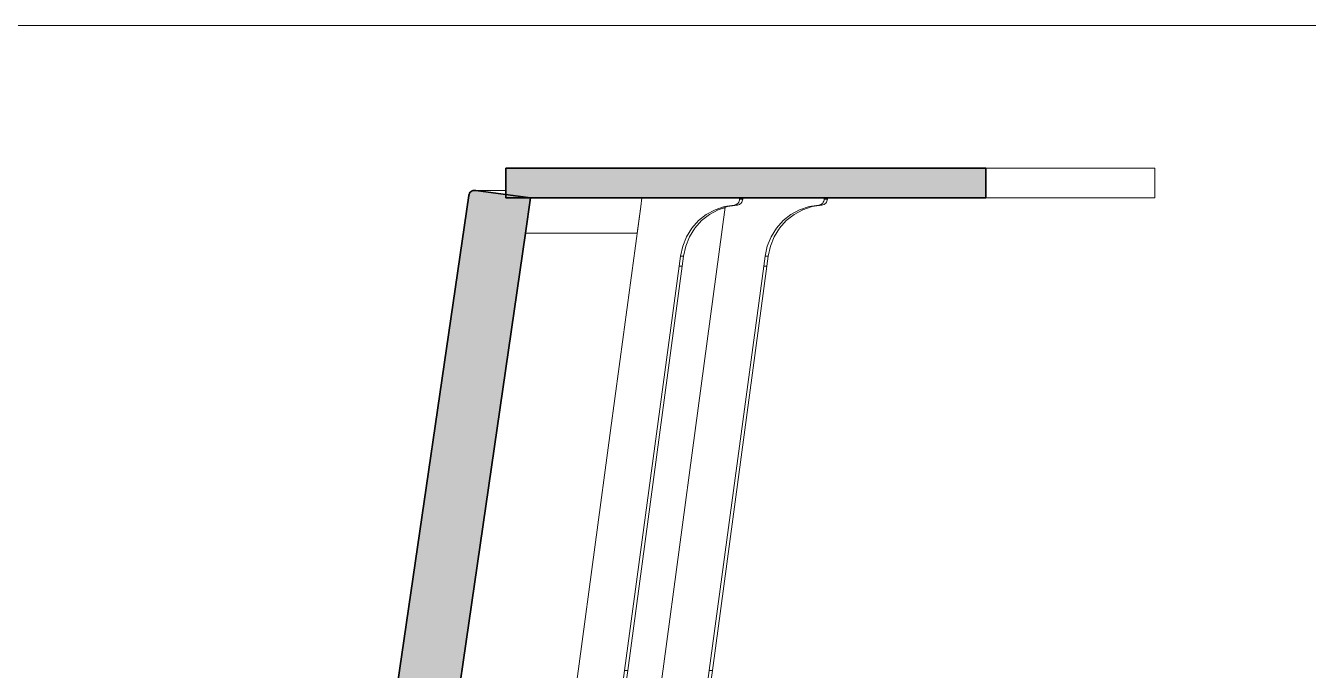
# Model space of a CAD drawing. Header units: millimetres. Extents: x -46169 to 247764, y -86316 to 18123.
# Drawn here: x 236635 to 237714, y -79520 to -78977 of the extents above; entities that cross this region are included whole.
import ezdxf

# ---------------------------------------------------------------- set-up
doc = ezdxf.new("R2010")
doc.units = ezdxf.units.MM
doc.header["$MEASUREMENT"] = 0
doc.linetypes.add('Wipeout_Contour', pattern=[1000, 0, -1000])
doc.layers.add('0_Pen_No__85', color=8, linetype='Continuous', lineweight=20)
doc.layers.add('New_A-35-M_FFE_Fixed_Pen_No__1', color=7, linetype='Continuous', lineweight=13)
doc.layers.add('New_A-20-M_Roof', color=7, linetype='Continuous')
doc.layers.add('New_A-35-M_FFE_Fixed', color=7, linetype='Continuous')
doc.layers.add('New_A-35-M_FFE_Fixed_Pen_No__104', color=7, linetype='Continuous', lineweight=15, true_color=0xa6a6a6)
doc.layers.add('New_A-35-M_FFE_Fixed_Pen_No__44', color=7, linetype='Continuous', lineweight=35, true_color=0x444444)

# ---------------------------------------------------------------- blocks, each defined once
blk = doc.blocks.new('Section Elem_81_5', base_point=(221877.1, -83027.5))
at = {"color": 254, "linetype": 'Wipeout_Contour', "lineweight": 0, "ltscale": 997328.976935}
blk.add_wipeout([(240784, -79427.5), (230618.3, -82957.6), (230624.5, -82975.3), (240841.3, -79427.5)], dxfattribs=at).dxf.layer = 'New_A-20-M_Roof'
blk = doc.blocks.new('Section Elem_84_5', base_point=(221877.1, -83027.5))
at = {"color": 254, "linetype": 'Wipeout_Contour', "lineweight": 0, "ltscale": 1001368.660754646}
blk.add_wipeout([(237442.9, -79097.3), (237442.9, -79122.3), (237584.8, -79122.3), (237584.8, -79097.3)], dxfattribs=at).dxf.layer = 'New_A-35-M_FFE_Fixed'
at = {"color": 254, "linetype": 'Wipeout_Contour', "lineweight": 0, "ltscale": 1000336.242857022}
blk.add_wipeout([(237235.6, -79124.3), (237235.4, -79125.2), (237238, -79125.2), (237238.2, -79124.3)], dxfattribs=at).dxf.layer = 'New_A-35-M_FFE_Fixed'
at = {"color": 254, "linetype": 'Wipeout_Contour', "lineweight": 0, "ltscale": 1000579.556161534}
blk.add_wipeout([(237296.7, -79129.6), (237304.9, -79128.4), (237302.3, -79128.4), (237294.1, -79129.6)], dxfattribs=at).dxf.layer = 'New_A-35-M_FFE_Fixed'
at = {"color": 254, "linetype": 'Wipeout_Contour', "lineweight": 0, "ltscale": 1000506.219813049}
blk.add_wipeout([(237274.9, -79141.5), (237281.5, -79136.3), (237278.9, -79136.3), (237272.3, -79141.5)], dxfattribs=at).dxf.layer = 'New_A-35-M_FFE_Fixed'
at = {"color": 254, "linetype": 'Wipeout_Contour', "lineweight": 0, "ltscale": 1000209.884343574}
blk.add_wipeout([(237195.5, -79147.9), (237191.1, -79155.1), (237193.7, -79155.1), (237198.1, -79147.9)], dxfattribs=at).dxf.layer = 'New_A-35-M_FFE_Fixed'
at = {"color": 254, "linetype": 'Wipeout_Contour', "lineweight": 0, "ltscale": 1000474.98033005}
blk.add_wipeout([(237261.6, -79163), (237264.8, -79155.1), (237262.3, -79155.1), (237259, -79163)], dxfattribs=at).dxf.layer = 'New_A-35-M_FFE_Fixed'
at = {"color": 254, "linetype": 'Wipeout_Contour', "lineweight": 0, "ltscale": 1000210.62601875}
blk.add_wipeout([(237186, -79171.4), (237184.9, -79179.8), (237187.5, -79179.8), (237188.6, -79171.4)], dxfattribs=at).dxf.layer = 'New_A-35-M_FFE_Fixed'
at = {"color": 254, "linetype": 'Wipeout_Contour', "lineweight": 0, "ltscale": 1000480.682411503}
blk.add_wipeout([(237258.6, -79179.8), (237259.8, -79171.4), (237257.2, -79171.4), (237256.1, -79179.8)], dxfattribs=at).dxf.layer = 'New_A-35-M_FFE_Fixed'
at = {"layer": 'New_A-35-M_FFE_Fixed_Pen_No__1', "linetype": 'Continuous'}
for p, q in [((237584.8, -79097.3), (237442.9, -79097.3)), ((237584.8, -79097.3), (237584.8, -79122.3)), ((237584.8, -79122.3), (237442.9, -79122.3))]:
    blk.add_line(p, q, dxfattribs=at)
at = {"layer": 'New_A-35-M_FFE_Fixed_Pen_No__44', "linetype": 'Continuous'}
for q in [(237039.2, -79097.3), (237442.9, -79122.3)]:
    blk.add_line((237442.9, -79097.3), q, dxfattribs=at)
at = {"color": 254, "linetype": 'Wipeout_Contour', "lineweight": 0, "ltscale": 1000335.221314862}
blk.add_wipeout([(237234.4, -79126.8), (237237, -79126.8), (237237.6, -79126.1), (237235, -79126.1)], dxfattribs=at).dxf.layer = 'New_A-35-M_FFE_Fixed'
at = {"color": 254, "linetype": 'Wipeout_Contour', "lineweight": 0, "ltscale": 1000596.002369707}
blk.add_wipeout([(237304.9, -79128.4), (237305.8, -79128.2), (237303.2, -79128.2), (237302.3, -79128.4)], dxfattribs=at).dxf.layer = 'New_A-35-M_FFE_Fixed'
at = {"color": 254, "linetype": 'Wipeout_Contour', "lineweight": 0, "ltscale": 1000220.398203184}
blk.add_wipeout([(237201.2, -79141.5), (237195.5, -79147.9), (237198.1, -79147.9), (237203.7, -79141.5)], dxfattribs=at).dxf.layer = 'New_A-35-M_FFE_Fixed'
at = {"color": 254, "linetype": 'Wipeout_Contour', "lineweight": 0, "ltscale": 1000490.466639478}
blk.add_wipeout([(237269.3, -79147.9), (237274.9, -79141.5), (237272.3, -79141.5), (237266.7, -79147.9)], dxfattribs=at).dxf.layer = 'New_A-35-M_FFE_Fixed'
at = {"color": 254, "linetype": 'Wipeout_Contour', "lineweight": 0, "ltscale": 1000204.91781794}
blk.add_wipeout([(237191.1, -79155.1), (237187.9, -79163), (237190.5, -79163), (237193.7, -79155.1)], dxfattribs=at).dxf.layer = 'New_A-35-M_FFE_Fixed'
at = {"color": 254, "linetype": 'Wipeout_Contour', "lineweight": 0, "ltscale": 1000475.704840568}
blk.add_wipeout([(237261.6, -79163), (237259, -79163), (237257.2, -79171.4), (237259.8, -79171.4)], dxfattribs=at).dxf.layer = 'New_A-35-M_FFE_Fixed'
at = {"color": 254, "linetype": 'Wipeout_Contour', "lineweight": 0, "ltscale": 1000342.619358428}
blk.add_wipeout([(237139, -79519.9), (237141.6, -79519.9), (237187.5, -79179.8), (237184.9, -79179.8)], dxfattribs=at).dxf.layer = 'New_A-35-M_FFE_Fixed'
at = {"color": 254, "linetype": 'Wipeout_Contour', "lineweight": 0, "ltscale": 1000328.982833343}
blk.add_wipeout([(237232.9, -79127.9), (237232.1, -79128.2), (237234.7, -79128.2), (237235.5, -79127.9)], dxfattribs=at).dxf.layer = 'New_A-35-M_FFE_Fixed'
at = {"color": 254, "linetype": 'Wipeout_Contour', "lineweight": 0, "ltscale": 1000604.684242831}
blk.add_wipeout([(237309.5, -79123.4), (237309.5, -79122.3), (237306.9, -79122.3), (237306.9, -79123.4)], dxfattribs=at).dxf.layer = 'New_A-35-M_FFE_Fixed'
at = {"color": 254, "linetype": 'Wipeout_Contour', "lineweight": 0, "ltscale": 1000526.743911225}
blk.add_wipeout([(237281.5, -79136.3), (237288.8, -79132.3), (237286.2, -79132.3), (237278.9, -79136.3)], dxfattribs=at).dxf.layer = 'New_A-35-M_FFE_Fixed'
at = {"color": 254, "linetype": 'Wipeout_Contour', "lineweight": 0, "ltscale": 1000479.949885041}
blk.add_wipeout([(237264.8, -79155.1), (237269.3, -79147.9), (237266.7, -79147.9), (237262.3, -79155.1)], dxfattribs=at).dxf.layer = 'New_A-35-M_FFE_Fixed'
at = {"color": 254, "linetype": 'Wipeout_Contour', "lineweight": 0, "ltscale": 1000205.645403092}
blk.add_wipeout([(237187.9, -79163), (237186, -79171.4), (237188.6, -79171.4), (237190.5, -79163)], dxfattribs=at).dxf.layer = 'New_A-35-M_FFE_Fixed'
at = {"color": 254, "linetype": 'Wipeout_Contour', "lineweight": 0, "ltscale": 1000331.611270253}
blk.add_wipeout([(237233.7, -79127.5), (237232.9, -79127.9), (237235.5, -79127.9), (237236.3, -79127.5)], dxfattribs=at).dxf.layer = 'New_A-35-M_FFE_Fixed'
at = {"color": 254, "linetype": 'Wipeout_Contour', "lineweight": 0, "ltscale": 1000606.152945101}
blk.add_wipeout([(237308.7, -79126.1), (237309.2, -79125.2), (237306.6, -79125.2), (237306.1, -79126.1)], dxfattribs=at).dxf.layer = 'New_A-35-M_FFE_Fixed'
at = {"color": 254, "linetype": 'Wipeout_Contour', "lineweight": 0, "ltscale": 1000551.432502373}
blk.add_wipeout([(237288.8, -79132.3), (237296.7, -79129.6), (237294.1, -79129.6), (237286.2, -79132.3)], dxfattribs=at).dxf.layer = 'New_A-35-M_FFE_Fixed'
at = {"color": 254, "linetype": 'Wipeout_Contour', "lineweight": 0, "ltscale": 1000325.92454805}
blk.add_wipeout([(237234.7, -79128.2), (237232.1, -79128.2), (237231.2, -79128.4), (237233.8, -79128.4)], dxfattribs=at).dxf.layer = 'New_A-35-M_FFE_Fixed'
at = {"color": 254, "linetype": 'Wipeout_Contour', "lineweight": 0, "ltscale": 1000605.300121031}
blk.add_wipeout([(237308.2, -79126.8), (237308.7, -79126.1), (237306.1, -79126.1), (237305.6, -79126.8)], dxfattribs=at).dxf.layer = 'New_A-35-M_FFE_Fixed'
at = {"color": 254, "linetype": 'Wipeout_Contour', "lineweight": 0, "ltscale": 1000309.479090753}
blk.add_wipeout([(237223, -79129.6), (237225.5, -79129.6), (237233.8, -79128.4), (237231.2, -79128.4)], dxfattribs=at).dxf.layer = 'New_A-35-M_FFE_Fixed'
at = {"color": 254, "linetype": 'Wipeout_Contour', "lineweight": 0, "ltscale": 1000601.689499712}
blk.add_wipeout([(237306.7, -79127.9), (237307.5, -79127.5), (237304.9, -79127.5), (237304.1, -79127.9)], dxfattribs=at).dxf.layer = 'New_A-35-M_FFE_Fixed'
at = {"color": 254, "linetype": 'Wipeout_Contour', "lineweight": 0, "ltscale": 1000336.073812142}
blk.add_wipeout([(237235.4, -79125.2), (237235, -79126.1), (237237.6, -79126.1), (237238, -79125.2)], dxfattribs=at).dxf.layer = 'New_A-35-M_FFE_Fixed'
at = {"color": 254, "linetype": 'Wipeout_Contour', "lineweight": 0, "ltscale": 1000599.060833492}
blk.add_wipeout([(237305.8, -79128.2), (237306.7, -79127.9), (237304.1, -79127.9), (237303.2, -79128.2)], dxfattribs=at).dxf.layer = 'New_A-35-M_FFE_Fixed'
at = {"color": 254, "linetype": 'Wipeout_Contour', "lineweight": 0, "ltscale": 1000281.357009578}
blk.add_wipeout([(237225.5, -79129.6), (237223, -79129.6), (237215.1, -79132.3), (237217.6, -79132.3)], dxfattribs=at).dxf.layer = 'New_A-35-M_FFE_Fixed'
at = {"color": 254, "linetype": 'Wipeout_Contour', "lineweight": 0, "ltscale": 1000333.715853758}
blk.add_wipeout([(237234.4, -79126.8), (237233.7, -79127.5), (237236.3, -79127.5), (237237, -79126.8)], dxfattribs=at).dxf.layer = 'New_A-35-M_FFE_Fixed'
at = {"color": 254, "linetype": 'Wipeout_Contour', "lineweight": 0, "ltscale": 1000603.794355133}
blk.add_wipeout([(237307.5, -79127.5), (237308.2, -79126.8), (237305.6, -79126.8), (237304.9, -79127.5)], dxfattribs=at).dxf.layer = 'New_A-35-M_FFE_Fixed'
at = {"color": 254, "linetype": 'Wipeout_Contour', "lineweight": 0, "ltscale": 1000236.148702077}
blk.add_wipeout([(237207.7, -79136.3), (237201.2, -79141.5), (237203.7, -79141.5), (237210.3, -79136.3)], dxfattribs=at).dxf.layer = 'New_A-35-M_FFE_Fixed'
at = {"color": 254, "linetype": 'Wipeout_Contour', "lineweight": 0, "ltscale": 1000335.72240395}
blk.add_wipeout([(237235.7, -79123.4), (237235.6, -79124.3), (237238.2, -79124.3), (237238.3, -79123.4)], dxfattribs=at).dxf.layer = 'New_A-35-M_FFE_Fixed'
at = {"color": 254, "linetype": 'Wipeout_Contour', "lineweight": 0, "ltscale": 1000605.802209293}
blk.add_wipeout([(237309.4, -79124.3), (237309.5, -79123.4), (237306.9, -79123.4), (237306.8, -79124.3)], dxfattribs=at).dxf.layer = 'New_A-35-M_FFE_Fixed'
at = {"color": 254, "linetype": 'Wipeout_Contour', "lineweight": 0, "ltscale": 1000256.670424755}
blk.add_wipeout([(237215.1, -79132.3), (237207.7, -79136.3), (237210.3, -79136.3), (237217.6, -79132.3)], dxfattribs=at).dxf.layer = 'New_A-35-M_FFE_Fixed'
at = {"color": 254, "linetype": 'Wipeout_Contour', "lineweight": 0, "ltscale": 1000334.604086491}
blk.add_wipeout([(237235.7, -79122.3), (237235.7, -79123.4), (237238.3, -79123.4), (237238.3, -79122.3)], dxfattribs=at).dxf.layer = 'New_A-35-M_FFE_Fixed'
at = {"color": 254, "linetype": 'Wipeout_Contour', "lineweight": 0, "ltscale": 1000606.322327064}
blk.add_wipeout([(237309.2, -79125.2), (237309.4, -79124.3), (237306.8, -79124.3), (237306.6, -79125.2)], dxfattribs=at).dxf.layer = 'New_A-35-M_FFE_Fixed'
at = {"color": 254, "linetype": 'Wipeout_Contour', "lineweight": 0, "ltscale": 22012543.06187827}
blk.add_wipeout([(236935.3, -80312.2), (236935.3, -80313.2), (237064.6, -80313.2), (237064.6, -80300.4), (237059.5, -80297.3), (237051.9, -80290.1), (237046, -80281.3), (237042.1, -80271.5), (237040.2, -80261), (237040.5, -80250.3), (237064.6, -80071.9), (237064.6, -79986), (237076.2, -79986), (237186, -79171.4), (237187.9, -79163), (237191.1, -79155.1), (237195.5, -79147.9), (237201.2, -79141.5), (237207.7, -79136.3), (237215.1, -79132.3), (237223, -79129.6), (237231.2, -79128.4), (237232.1, -79128.2), (237232.9, -79127.9), (237233.7, -79127.5), (237234.4, -79126.8), (237235, -79126.1), (237235.4, -79125.2), (237235.6, -79124.3), (237235.7, -79123.4), (237235.7, -79122.3), (237153.6, -79122.3), (237149.6, -79152), (237049.9, -79891.4), (237048.8, -79896.6), (237046.7, -79901.5), (237043.8, -79906), (237040.2, -79909.8), (237036.1, -79913), (237031.4, -79915.3), (237026.4, -79916.7), (237021.2, -79917.2), (236971.8, -79917.2), (236971.8, -79920.8), (236971.8, -79924.5), (236971.8, -79928.1), (236971.8, -79931.7), (236971.8, -79935.3), (236971.9, -79939), (236971.9, -79942.6), (236971.9, -79946.2), (236972, -79950.9), (236972.1, -79955.6), (236972.2, -79960.3), (236972.4, -79964.9), (236972.5, -79969.6), (236972.7, -79974.3), (236972.8, -79979), (236973, -79983), (236979.5, -79984.1), (236989.1, -79985.8), (236998.8, -79987.5), (237008.5, -79989.2), (237013.9, -79990.7), (237018.8, -79993.3), (237023.2, -79996.7), (237026.9, -80001.1), (237029.7, -80006), (237031.6, -80011.4), (237032.4, -80017.1), (237032.2, -80022.9), (237000.8, -80255.5), (236998.5, -80266), (236994.4, -80275.8), (236988.6, -80284.8), (236981.5, -80292.5), (236973.1, -80298.8), (236963.7, -80303.4), (236953.7, -80306.3), (236943.4, -80307.2), (236940.1, -80307.2), (236939.2, -80307.3), (236938.3, -80307.6), (236937.5, -80308.1), (236936.7, -80308.7), (236936.1, -80309.5), (236935.7, -80310.3), (236935.4, -80311.3)], dxfattribs=at).dxf.layer = 'New_A-35-M_FFE_Fixed'
at = {"color": 254, "linetype": 'Wipeout_Contour', "lineweight": 0, "ltscale": 749657.861933}
blk.add_wipeout([(237013.8, -79116.1), (237039.2, -79119.5), (237039.2, -79116.1)], dxfattribs=at).dxf.layer = 'New_A-35-M_FFE_Fixed'
at = {"color": 254, "linetype": 'Wipeout_Contour', "lineweight": 0, "ltscale": 999850.602622}
blk.add_wipeout([(237059.9, -79122.3), (237055.6, -79152), (237149.6, -79152), (237153.6, -79122.3)], dxfattribs=at).dxf.layer = 'New_A-35-M_FFE_Fixed'
at = {"color": 254, "linetype": 'Wipeout_Contour', "lineweight": 0, "ltscale": 1000612.613396918}
blk.add_wipeout([(237258.6, -79179.8), (237256.1, -79179.8), (237210.2, -79519.9), (237212.8, -79519.9)], dxfattribs=at).dxf.layer = 'New_A-35-M_FFE_Fixed'
at = {"color": 254, "linetype": 'Wipeout_Contour', "lineweight": 0, "ltscale": 1000649.492586258}
blk.add_wipeout([(237139, -79519.9), (237076.2, -79986), (237078.8, -79986), (237141.6, -79519.9)], dxfattribs=at).dxf.layer = 'New_A-35-M_FFE_Fixed'
at = {"layer": 'New_A-35-M_FFE_Fixed_Pen_No__1', "linetype": 'Continuous'}
for p in [(237012.7, -79116.1), (237013.8, -79116.1)]:
    blk.add_line(p, (237039.2, -79116.1), dxfattribs=at)
at = {"layer": 'New_A-35-M_FFE_Fixed_Pen_No__44', "linetype": 'Continuous'}
blk.add_line((237039.2, -79097.3), (237039.2, -79122.3), dxfattribs=at)
at = {"color": 254, "linetype": 'Wipeout_Contour', "lineweight": 0, "ltscale": 1000135.364892688}
blk.add_wipeout([(236948.2, -79891.3), (237049.9, -79891.3), (237149.6, -79152), (237055.6, -79152)], dxfattribs=at).dxf.layer = 'New_A-35-M_FFE_Fixed'
at = {"layer": 'New_A-35-M_FFE_Fixed_Pen_No__104', "linetype": 'Continuous'}
blk.add_hatch(color=256, dxfattribs=at).paths.add_polyline_path([(237008.2, -79119.4), (237007.9, -79120.4), (236946, -79544.8), (236943.4, -79560.2), (236940.1, -79575.4), (236936.2, -79590.5), (236931.6, -79605.5), (236926.3, -79620.2), (236920.4, -79634.8), (236913.9, -79649), (236906.8, -79663), (236899.2, -79682.2), (236893.3, -79701.9), (236889.1, -79722), (236886.6, -79742.3), (236885.8, -79762.9), (236886.8, -79783.3), (236889.5, -79803.7), (236893.9, -79823.8), (236895.6, -79830.6), (236896.9, -79837.5), (236897.8, -79844.5), (236898.5, -79851.5), (236898.8, -79858.5), (236898.7, -79865.5), (236898.3, -79872.5), (236897.6, -79879.5), (236897.6, -79880.5), (236897.7, -79881.4), (236898.1, -79882.3), (236898.6, -79883.2), (236899.3, -79883.9), (236900.1, -79884.4), (236901.1, -79884.8), (236902, -79885.1), (236948.2, -79891.3), (237055.6, -79152), (237059.9, -79122.3), (237013.8, -79116.1), (237012.7, -79116.1), (237011.7, -79116.2), (237010.8, -79116.5), (237009.9, -79117.1), (237009.2, -79117.7), (237008.6, -79118.5)])
at = {"layer": 'New_A-35-M_FFE_Fixed_Pen_No__44', "linetype": 'Continuous', "flags": 128}
for points in [[(237059.9, -79122.3), (237013.8, -79116.1), (237012.7, -79116.1), (237011.7, -79116.2), (237010.8, -79116.5), (237009.9, -79117.1), (237009.2, -79117.7), (237008.6, -79118.5), (237008.2, -79119.4), (237007.9, -79120.4), (236946, -79544.8)], [(237059.9, -79122.3), (237055.6, -79152), (236948.2, -79891.3)]]:
    blk.add_lwpolyline(points, dxfattribs=at)
at = {"color": 254, "linetype": 'Wipeout_Contour', "lineweight": 0, "ltscale": 1000919.342022723}
blk.add_wipeout([(237210.2, -79519.9), (237147.4, -79986), (237149.9, -79986), (237212.8, -79519.9)], dxfattribs=at).dxf.layer = 'New_A-35-M_FFE_Fixed'
at = {"color": 254, "linetype": 'Wipeout_Contour', "lineweight": 0, "ltscale": 8254055.778416509}
blk.add_wipeout([(237108.3, -79986), (237147.4, -79986), (237257.2, -79171.4), (237259, -79163), (237262.3, -79155.1), (237266.7, -79147.9), (237272.3, -79141.5), (237278.9, -79136.3), (237286.2, -79132.3), (237294.1, -79129.6), (237302.3, -79128.4), (237303.2, -79128.2), (237304.1, -79127.9), (237304.9, -79127.5), (237305.6, -79126.8), (237306.1, -79126.1), (237306.6, -79125.2), (237306.8, -79124.3), (237306.9, -79123.4), (237306.9, -79122.3), (237238.3, -79122.3), (237238.3, -79123.4), (237238.2, -79124.3), (237238, -79125.2), (237237.6, -79126.1), (237237, -79126.8), (237236.3, -79127.5), (237235.5, -79127.9), (237234.7, -79128.2), (237233.8, -79128.4), (237225.5, -79129.6), (237223.7, -79130.2), (237222.5, -79139.4)], dxfattribs=at).dxf.layer = 'New_A-35-M_FFE_Fixed'
at = {"layer": 'New_A-35-M_FFE_Fixed_Pen_No__104', "linetype": 'Continuous'}
blk.add_hatch(color=256, dxfattribs=at).paths.add_polyline_path([(237442.9, -79122.3), (237442.9, -79097.3), (237039.2, -79097.3), (237039.2, -79122.3)])
at = {"layer": 'New_A-35-M_FFE_Fixed_Pen_No__1', "linetype": 'Continuous'}
for p, q in [((237232.1, -79128.2), (237231.2, -79128.4)), ((237231.2, -79128.4), (237233.8, -79128.4)), ((237232.9, -79127.9), (237232.1, -79128.2)), ((237233.7, -79127.5), (237232.9, -79127.9)), ((237234.4, -79126.8), (237233.7, -79127.5)), ((237234.7, -79128.2), (237233.8, -79128.4)), ((237235, -79126.1), (237234.4, -79126.8)), ((237235.5, -79127.9), (237234.7, -79128.2)), ((237235.4, -79125.2), (237235, -79126.1)), ((237235.6, -79124.3), (237235.4, -79125.2)), ((237236.3, -79127.5), (237235.5, -79127.9)), ((237235.7, -79123.4), (237235.6, -79124.3)), ((237235.7, -79122.3), (237235.7, -79123.4)), ((237235.7, -79123.4), (237238.3, -79123.4)), ((237237, -79126.8), (237236.3, -79127.5)), ((237237.6, -79126.1), (237237, -79126.8)), ((237238, -79125.2), (237237.6, -79126.1)), ((237238.2, -79124.3), (237238, -79125.2)), ((237238.3, -79123.4), (237238.2, -79124.3)), ((237238.3, -79122.3), (237238.3, -79123.4)), ((237294.1, -79129.6), (237302.3, -79128.4)), ((237296.7, -79129.6), (237304.9, -79128.4)), ((237302.3, -79128.4), (237303.2, -79128.2)), ((237304.9, -79128.4), (237302.3, -79128.4)), ((237303.2, -79128.2), (237304.1, -79127.9)), ((237304.1, -79127.9), (237304.9, -79127.5)), ((237304.9, -79127.5), (237305.6, -79126.8)), ((237304.9, -79128.4), (237305.8, -79128.2)), ((237305.6, -79126.8), (237306.1, -79126.1)), ((237305.8, -79128.2), (237306.7, -79127.9)), ((237306.1, -79126.1), (237306.6, -79125.2)), ((237306.6, -79125.2), (237306.8, -79124.3)), ((237306.7, -79127.9), (237307.5, -79127.5)), ((237306.8, -79124.3), (237306.9, -79123.4)), ((237306.9, -79123.4), (237306.9, -79122.3)), ((237309.5, -79123.4), (237306.9, -79123.4)), ((237307.5, -79127.5), (237308.2, -79126.8)), ((237308.2, -79126.8), (237308.7, -79126.1)), ((237308.7, -79126.1), (237309.2, -79125.2)), ((237309.2, -79125.2), (237309.4, -79124.3)), ((237309.4, -79124.3), (237309.5, -79123.4)), ((237309.5, -79123.4), (237309.5, -79122.3)), ((237272.3, -79141.5), (237278.9, -79136.3)), ((237274.9, -79141.5), (237281.5, -79136.3)), ((237278.9, -79136.3), (237286.2, -79132.3)), ((237281.5, -79136.3), (237288.8, -79132.3)), ((237286.2, -79132.3), (237294.1, -79129.6)), ((237288.8, -79132.3), (237296.7, -79129.6)), ((237262.3, -79155.1), (237266.7, -79147.9)), ((237264.8, -79155.1), (237269.3, -79147.9)), ((237266.7, -79147.9), (237272.3, -79141.5)), ((237269.3, -79147.9), (237274.9, -79141.5)), ((237259, -79163), (237262.3, -79155.1)), ((237261.6, -79163), (237264.8, -79155.1)), ((237256.1, -79179.8), (237257.2, -79171.4)), ((237257.2, -79171.4), (237259, -79163)), ((237259.8, -79171.4), (237257.2, -79171.4)), ((237258.6, -79179.8), (237259.8, -79171.4)), ((237259.8, -79171.4), (237261.6, -79163)), ((237258.6, -79179.8), (237256.1, -79179.8))]:
    blk.add_line(p, q, dxfattribs=at)
at = {"layer": 'New_A-35-M_FFE_Fixed_Pen_No__44', "linetype": 'Continuous'}
blk.add_line((237442.9, -79122.3), (237039.2, -79122.3), dxfattribs=at)
at = {"color": 254, "linetype": 'Wipeout_Contour', "lineweight": 0, "ltscale": 2750954.504476839}
blk.add_wipeout([(237091.5, -79891.4), (237121.1, -79891.4), (237222.5, -79139.4), (237223.7, -79130.2), (237217.6, -79132.3), (237210.3, -79136.3), (237203.7, -79141.5), (237198.1, -79147.9), (237193.7, -79155.1), (237190.5, -79163), (237188.6, -79171.4)], dxfattribs=at).dxf.layer = 'New_A-35-M_FFE_Fixed'
at = {"layer": 'New_A-35-M_FFE_Fixed_Pen_No__1', "linetype": 'Continuous'}
for p, q in [((237152.6, -79129.7), (237153.6, -79122.3)), ((237231.2, -79128.4), (237223, -79129.6)), ((237233.8, -79128.4), (237225.5, -79129.6)), ((237127.2, -79318.2), (237152.6, -79129.7)), ((237223.7, -79130.2), (237198.4, -79318.2)), ((237207.7, -79136.3), (237201.2, -79141.5)), ((237210.3, -79136.3), (237203.7, -79141.5)), ((237215.1, -79132.3), (237207.7, -79136.3)), ((237217.6, -79132.3), (237210.3, -79136.3)), ((237223, -79129.6), (237215.1, -79132.3)), ((237225.5, -79129.6), (237217.6, -79132.3)), ((237195.5, -79147.9), (237191.1, -79155.1)), ((237198.1, -79147.9), (237193.7, -79155.1)), ((237201.2, -79141.5), (237195.5, -79147.9)), ((237203.7, -79141.5), (237198.1, -79147.9)), ((237055.6, -79152), (237149.7, -79152)), ((237191.1, -79155.1), (237187.9, -79163)), ((237193.7, -79155.1), (237190.5, -79163)), ((237186, -79171.4), (237184.9, -79179.8)), ((237187.9, -79163), (237186, -79171.4)), ((237186, -79171.4), (237188.6, -79171.4)), ((237188.6, -79171.4), (237187.5, -79179.8)), ((237190.5, -79163), (237188.6, -79171.4)), ((237184.9, -79179.8), (237139, -79519.9)), ((237187.5, -79179.8), (237141.6, -79519.9)), ((237184.9, -79179.8), (237187.5, -79179.8)), ((237210.2, -79519.9), (237256.1, -79179.8)), ((237212.8, -79519.9), (237258.6, -79179.8)), ((237100.8, -79514.3), (237127.2, -79318.2)), ((237198.4, -79318.2), (237171.9, -79514.3)), ((237056.1, -79845.3), (237100.8, -79514.3)), ((237171.9, -79514.3), (237127.3, -79845.3)), ((237139, -79519.9), (237076.2, -79986)), ((237141.6, -79519.9), (237078.8, -79986)), ((237139, -79519.9), (237141.6, -79519.9)), ((237147.4, -79986), (237210.2, -79519.9)), ((237149.9, -79986), (237212.8, -79519.9)), ((237212.8, -79519.9), (237210.2, -79519.9))]:
    blk.add_line(p, q, dxfattribs=at)
blk = doc.blocks.new('I-04 Lecture Theatre Elevation_STORY_MARKER', base_point=(221877.1, -83027.5))
at = {"layer": '0_Pen_No__85', "linetype": 'Continuous'}
blk.add_line((222181.6, -78977.5), (243470, -78977.5), dxfattribs=at)

msp = doc.modelspace()

# ---------------------------------------------------------------- block references
at = {"layer": 'New_A-20-M_Roof'}
msp.add_blockref('Section Elem_81_5', (221877.1, -83027.5), dxfattribs=at)

# ---------------------------------------------------------------- next in the draw order: block references
at = {"layer": 'New_A-35-M_FFE_Fixed'}
msp.add_blockref('Section Elem_84_5', (221877.1, -83027.5), dxfattribs=at)

# ---------------------------------------------------------------- next in the draw order: block references
at = {"linetype": 'Continuous', "lineweight": 0}
msp.add_blockref('I-04 Lecture Theatre Elevation_STORY_MARKER', (221877.1, -83027.5), dxfattribs=at)

doc.saveas('drawing.dxf')
